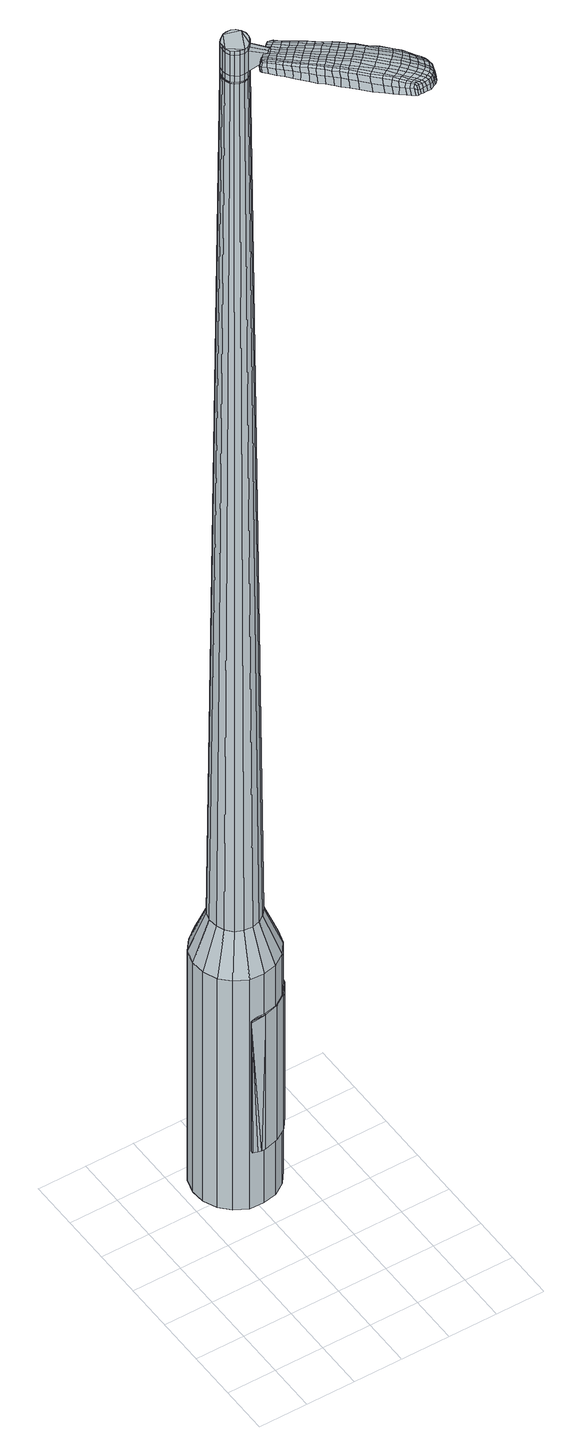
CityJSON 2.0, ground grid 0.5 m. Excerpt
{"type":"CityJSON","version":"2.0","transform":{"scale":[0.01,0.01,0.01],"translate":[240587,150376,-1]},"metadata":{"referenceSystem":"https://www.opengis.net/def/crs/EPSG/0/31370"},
"CityObjects":{
"object1":{"type":"GenericCityObject","attributes":{"cluster":943,"mean_distance_to_centroid":0.157,"new_centroid_x":240588.01,"new_centroid_y":150378.18,"mean_distance_to_camera":8.52,"H1":14.37,"H2":26.73,"Z_final":113.9,"cluster2":-1,"proj_x":240584.06,"proj_y":150381.95,"id_line":64292,"bearing_l":223.67,"distance":5.46,"orientation":"left","G_obj":313.67},"geometry":[{"type":"MultiSurface","lod":"2","boundaries":[[[0,1,2,3]],[[1,4,5,2]],[[4,6,7,5]],[[6,8,9,7]],[[8,10,11,9]],[[10,12,13,11]],[[12,14,15,13]],[[14,16,17,15]],[[16,18,19,17]],[[18,20,21,19]],[[20,22,23,21]],[[22,24,25,23]],[[24,26,27,25]],[[26,28,29,27]],[[28,30,31,29]],[[30,32,33,31]],[[32,34,35,33]],[[34,0,3,35]],[[36,37,38,39]],[[38,40,41,42]],[[41,43,42]],[[42,44,45,46]],[[45,47,46]],[[46,48,49,50]],[[49,51,50]],[[42,46,50,38]],[[50,52,39,38]],[[53,36,39]],[[2,5,7,35]],[[7,9,11,15]],[[11,13,15]],[[15,17,19,23]],[[19,21,23]],[[23,25,27,31]],[[27,29,31]],[[15,23,31,7]],[[31,33,35,7]],[[3,2,35]],[[1,0,54,55]],[[0,34,56,54]],[[34,32,57,56]],[[32,30,58,57]],[[30,28,59,58]],[[28,26,60,59]],[[26,24,61,60]],[[24,22,62,61]],[[22,20,63,62]],[[20,18,64,63]],[[18,16,65,64]],[[16,14,66,65]],[[14,12,67,66]],[[12,10,68,67]],[[10,8,69,68]],[[8,6,70,69]],[[6,4,71,70]],[[4,1,55,71]],[[55,54,72,73]],[[54,56,74,72]],[[56,57,75,74]],[[57,58,76,75]],[[58,59,77,76]],[[59,60,78,77]],[[60,61,79,78]],[[61,62,80,79]],[[62,63,81,80]],[[63,64,82,81]],[[64,65,83,82]],[[65,66,84,83]],[[66,67,85,84]],[[67,68,86,85]],[[68,69,87,86]],[[69,70,88,87]],[[70,71,89,88]],[[71,55,73,89]],[[72,90,91,92]],[[74,93,90,72]],[[75,94,93,74]],[[95,96,94,75]],[[77,97,96,95]],[[98,99,97,77]],[[100,101,99,98]],[[80,102,101,100]],[[81,103,102,80]],[[82,104,103,81]],[[105,106,104,82]],[[84,107,106,105]],[[108,109,107,84]],[[110,111,109,108]],[[87,112,111,110]],[[88,113,112,87]],[[114,115,113,88]],[[92,91,115,114]],[[116,117,118,119]],[[120,116,119,121]],[[122,120,121,123]],[[124,122,123,125]],[[126,124,125,127]],[[128,126,127,129]],[[130,128,129,131]],[[132,130,131,133]],[[134,132,133,135]],[[136,134,135,137]],[[138,136,137,139]],[[140,138,139,141]],[[142,140,141,143]],[[144,142,143,145]],[[146,144,145,147]],[[148,146,147,149]],[[73,72,92]],[[76,95,75]],[[76,77,95]],[[78,98,77]],[[78,79,100,98]],[[79,80,100]],[[83,105,82]],[[83,84,105]],[[85,108,84]],[[85,86,110,108]],[[86,87,110]],[[89,114,88]],[[89,73,92,114]],[[150,91,90]],[[150,151,115,91]],[[151,113,115]],[[152,111,112]],[[152,153,109,111]],[[153,107,109]],[[154,106,107]],[[154,104,106]],[[155,101,102]],[[155,156,99,101]],[[156,97,99]],[[157,96,97]],[[157,94,96]],[[39,52,148,158]],[[150,90,159,149]],[[53,39,158,117]],[[90,93,118,159]],[[36,53,117,116]],[[93,94,119,118]],[[37,36,116,120]],[[94,157,121,119]],[[38,37,120,122]],[[157,97,123,121]],[[40,38,122,124]],[[97,156,125,123]],[[41,40,124,126]],[[156,155,127,125]],[[43,41,126,128]],[[155,102,129,127]],[[42,43,128,130]],[[102,103,131,129]],[[44,42,130,132]],[[103,104,133,131]],[[45,44,132,134]],[[104,154,135,133]],[[47,45,134,136]],[[154,107,137,135]],[[46,47,136,138]],[[107,153,139,137]],[[48,46,138,140]],[[153,152,141,139]],[[49,48,140,142]],[[152,112,143,141]],[[51,49,142,144]],[[112,113,145,143]],[[50,51,144,146]],[[113,151,147,145]],[[52,50,146,148]],[[151,150,149,147]],[[148,149,160,161]],[[149,159,162,160]],[[159,118,163,162]],[[118,117,164,163]],[[117,158,165,164]],[[158,148,161,165]],[[166,167,168,169]],[[170,166,169,171]],[[166,170,172,173]],[[167,166,173,174]],[[175,176,177,178]],[[179,175,178,180]],[[175,179,181,182]],[[176,175,182,183]],[[184,185,186,187]],[[188,184,187,189]],[[184,188,190,191]],[[185,184,191,192]],[[193,194,195,196]],[[197,193,196,198]],[[193,197,199,200]],[[194,193,200,201]],[[202,203,204,205]],[[206,202,205,207]],[[202,206,208,209]],[[203,202,209,210]],[[211,212,213,214]],[[215,211,214,216]],[[211,215,217,218]],[[212,211,218,219]],[[220,221,222,223]],[[212,220,223,213]],[[220,212,219,224]],[[221,220,224,225]],[[226,227,228,229]],[[221,226,229,222]],[[226,221,225,230]],[[227,226,230,231]],[[232,170,171,233]],[[227,232,233,228]],[[232,227,231,234]],[[170,232,234,172]],[[235,236,237,238]],[[239,235,238,240]],[[235,239,241,242]],[[236,235,242,243]],[[244,245,246,247]],[[236,244,247,237]],[[244,236,243,248]],[[245,244,248,249]],[[250,251,252,253]],[[245,250,253,246]],[[250,245,249,254]],[[251,250,254,255]],[[256,257,258,259]],[[251,256,259,252]],[[256,251,255,260]],[[257,256,260,261]],[[262,167,174,263]],[[257,262,263,258]],[[262,257,261,264]],[[167,262,264,168]],[[265,266,267,268]],[[269,265,268,270]],[[265,269,271,272]],[[266,265,272,273]],[[274,275,276,277]],[[266,274,277,267]],[[274,266,273,278]],[[275,274,278,279]],[[280,281,282,283]],[[275,280,283,276]],[[280,275,279,284]],[[281,280,284,285]],[[286,179,180,287]],[[281,286,287,282]],[[286,281,285,288]],[[179,286,288,181]],[[289,290,291,292]],[[293,289,292,294]],[[289,293,295,296]],[[290,289,296,297]],[[298,299,300,301]],[[290,298,301,291]],[[298,290,297,302]],[[299,298,302,303]],[[304,305,306,307]],[[299,304,307,300]],[[304,299,303,308]],[[305,304,308,309]],[[310,311,312,313]],[[305,310,313,306]],[[310,305,309,314]],[[311,310,314,315]],[[316,176,183,317]],[[311,316,317,312]],[[316,311,315,318]],[[176,316,318,177]],[[319,205,204,320]],[[321,319,320,322]],[[319,321,323,324]],[[205,319,324,207]],[[325,321,322,326]],[[327,325,326,328]],[[325,327,329,330]],[[321,325,330,323]],[[331,327,328,332]],[[333,331,332,334]],[[331,333,335,336]],[[327,331,336,329]],[[337,333,334,338]],[[339,337,338,340]],[[337,339,341,342]],[[333,337,342,335]],[[343,339,340,344]],[[194,343,344,195]],[[343,194,201,345]],[[339,343,345,341]],[[346,347,192,191]],[[348,346,191,190]],[[346,348,349,350]],[[347,346,350,351]],[[352,353,351,350]],[[354,352,350,349]],[[352,354,355,356]],[[353,352,356,357]],[[358,359,357,356]],[[360,358,356,355]],[[358,360,361,362]],[[359,358,362,363]],[[364,365,363,362]],[[366,364,362,361]],[[364,366,199,197]],[[365,364,197,198]],[[367,368,369,370]],[[269,367,370,271]],[[367,269,270,371]],[[368,367,371,372]],[[373,188,189,374]],[[368,373,374,369]],[[373,368,372,375]],[[188,373,375,190]],[[376,377,378,379]],[[215,376,379,217]],[[376,215,216,380]],[[377,376,380,381]],[[382,383,384,385]],[[377,382,385,378]],[[382,377,381,386]],[[383,382,386,387]],[[388,185,192,389]],[[383,388,389,384]],[[388,383,387,390]],[[185,388,390,186]],[[391,392,393,394]],[[173,391,394,174]],[[391,173,172,395]],[[392,391,395,396]],[[397,398,399,400]],[[392,397,400,393]],[[397,392,396,401]],[[398,397,401,402]],[[403,196,195,404]],[[398,403,404,399]],[[403,398,402,405]],[[196,403,405,198]],[[406,407,408,409]],[[178,406,409,180]],[[406,178,177,410]],[[407,406,410,411]],[[412,200,199,413]],[[407,412,413,408]],[[412,407,411,414]],[[200,412,414,201]],[[415,416,417,418]],[[293,415,418,295]],[[415,293,294,419]],[[416,415,419,420]],[[421,206,207,422]],[[416,421,422,417]],[[421,416,420,423]],[[206,421,423,208]],[[424,425,426,427]],[[239,424,427,241]],[[424,239,240,428]],[[425,424,428,429]],[[430,431,432,433]],[[425,430,433,426]],[[430,425,429,434]],[[431,430,434,435]],[[436,203,210,437]],[[431,436,437,432]],[[436,431,435,438]],[[203,436,438,204]],[[439,440,429,428]],[[238,439,428,240]],[[439,238,237,441]],[[440,439,441,442]],[[443,444,435,434]],[[440,443,434,429]],[[443,440,442,445]],[[444,443,445,446]],[[447,320,204,438]],[[444,447,438,435]],[[447,444,446,448]],[[320,447,448,322]],[[449,450,451,452]],[[296,449,452,297]],[[449,296,295,418]],[[450,449,418,417]],[[453,324,323,454]],[[450,453,454,451]],[[453,450,417,422]],[[324,453,422,207]],[[455,456,442,441]],[[247,455,441,237]],[[455,247,246,457]],[[456,455,457,458]],[[459,460,446,445]],[[456,459,445,442]],[[459,456,458,461]],[[460,459,461,462]],[[463,326,322,448]],[[460,463,448,446]],[[463,460,462,464]],[[326,463,464,328]],[[465,466,467,468]],[[302,465,468,303]],[[465,302,297,452]],[[466,465,452,451]],[[469,330,329,470]],[[466,469,470,467]],[[469,466,451,454]],[[330,469,454,323]],[[471,472,458,457]],[[253,471,457,246]],[[471,253,252,473]],[[472,471,473,474]],[[475,476,462,461]],[[472,475,461,458]],[[475,472,474,477]],[[476,475,477,478]],[[479,332,328,464]],[[476,479,464,462]],[[479,476,478,480]],[[332,479,480,334]],[[481,482,483,484]],[[308,481,484,309]],[[481,308,303,468]],[[482,481,468,467]],[[485,336,335,486]],[[482,485,486,483]],[[485,482,467,470]],[[336,485,470,329]],[[487,488,474,473]],[[259,487,473,252]],[[487,259,258,489]],[[488,487,489,490]],[[491,492,478,477]],[[488,491,477,474]],[[491,488,490,493]],[[492,491,493,494]],[[495,338,334,480]],[[492,495,480,478]],[[495,492,494,496]],[[338,495,496,340]],[[497,498,499,500]],[[314,497,500,315]],[[497,314,309,484]],[[498,497,484,483]],[[501,342,341,502]],[[498,501,502,499]],[[501,498,483,486]],[[342,501,486,335]],[[503,504,490,489]],[[263,503,489,258]],[[503,263,174,394]],[[504,503,394,393]],[[505,506,494,493]],[[504,505,493,490]],[[505,504,393,400]],[[506,505,400,399]],[[507,344,340,496]],[[506,507,496,494]],[[507,506,399,404]],[[344,507,404,195]],[[508,509,411,410]],[[318,508,410,177]],[[508,318,315,500]],[[509,508,500,499]],[[510,345,201,414]],[[509,510,414,411]],[[510,509,499,502]],[[345,510,502,341]],[[511,512,372,371]],[[268,511,371,270]],[[511,268,267,513]],[[512,511,513,514]],[[515,348,190,375]],[[512,515,375,372]],[[515,512,514,516]],[[348,515,516,349]],[[517,518,519,520]],[[218,517,520,219]],[[517,218,217,379]],[[518,517,379,378]],[[521,522,523,524]],[[518,521,524,519]],[[521,518,378,385]],[[522,521,385,384]],[[525,347,351,526]],[[522,525,526,523]],[[525,522,384,389]],[[347,525,389,192]],[[527,528,514,513]],[[277,527,513,267]],[[527,277,276,529]],[[528,527,529,530]],[[531,354,349,516]],[[528,531,516,514]],[[531,528,530,532]],[[354,531,532,355]],[[533,534,535,536]],[[224,533,536,225]],[[533,224,219,520]],[[534,533,520,519]],[[537,538,539,540]],[[534,537,540,535]],[[537,534,519,524]],[[538,537,524,523]],[[541,353,357,542]],[[538,541,542,539]],[[541,538,523,526]],[[353,541,526,351]],[[543,544,530,529]],[[283,543,529,276]],[[543,283,282,545]],[[544,543,545,546]],[[547,360,355,532]],[[544,547,532,530]],[[547,544,546,548]],[[360,547,548,361]],[[549,550,551,552]],[[230,549,552,231]],[[549,230,225,536]],[[550,549,536,535]],[[553,554,555,556]],[[550,553,556,551]],[[553,550,535,540]],[[554,553,540,539]],[[557,359,363,558]],[[554,557,558,555]],[[557,554,539,542]],[[359,557,542,357]],[[559,560,546,545]],[[287,559,545,282]],[[559,287,180,409]],[[560,559,409,408]],[[561,366,361,548]],[[560,561,548,546]],[[561,560,408,413]],[[366,561,413,199]],[[562,563,396,395]],[[234,562,395,172]],[[562,234,231,552]],[[563,562,552,551]],[[564,565,402,401]],[[563,564,401,396]],[[564,563,551,556]],[[565,564,556,555]],[[566,365,198,405]],[[565,566,405,402]],[[566,565,555,558]],[[365,566,558,363]],[[567,568,569,570]],[[570,569,571,572]],[[573,571,569,574]],[[574,569,568,575]],[[576,577,578,579]],[[579,578,580,581]],[[582,580,578,583]],[[583,578,577,584]],[[585,586,587,588]],[[588,587,589,590]],[[591,589,587,592]],[[592,587,586,593]],[[594,595,596,597]],[[597,596,598,599]],[[600,598,596,601]],[[601,596,595,602]],[[603,604,605,606]],[[606,605,607,608]],[[609,607,605,610]],[[610,605,604,611]],[[612,613,614,615]],[[615,614,616,617]],[[618,616,614,619]],[[619,614,613,620]],[[621,622,623,624]],[[624,623,613,612]],[[620,613,623,625]],[[625,623,622,626]],[[627,628,629,630]],[[630,629,622,621]],[[626,622,629,631]],[[631,629,628,632]],[[572,571,633,634]],[[634,633,628,627]],[[632,628,633,635]],[[635,633,571,573]],[[636,637,638,639]],[[639,638,640,641]],[[642,640,638,643]],[[643,638,637,644]],[[645,646,647,648]],[[648,647,637,636]],[[644,637,647,649]],[[649,647,646,650]],[[651,652,653,654]],[[654,653,646,645]],[[650,646,653,655]],[[655,653,652,656]],[[657,658,659,660]],[[660,659,652,651]],[[656,652,659,661]],[[661,659,658,662]],[[575,568,663,664]],[[664,663,658,657]],[[662,658,663,665]],[[665,663,568,567]],[[666,667,668,669]],[[669,668,670,671]],[[672,670,668,673]],[[673,668,667,674]],[[675,676,677,678]],[[678,677,667,666]],[[674,667,677,679]],[[679,677,676,680]],[[681,682,683,684]],[[684,683,676,675]],[[680,676,683,685]],[[685,683,682,686]],[[581,580,687,688]],[[688,687,682,681]],[[686,682,687,689]],[[689,687,580,582]],[[690,691,692,693]],[[693,692,694,695]],[[696,694,692,697]],[[697,692,691,698]],[[699,700,701,702]],[[702,701,691,690]],[[698,691,701,703]],[[703,701,700,704]],[[705,706,707,708]],[[708,707,700,699]],[[704,700,707,709]],[[709,707,706,710]],[[711,712,713,714]],[[714,713,706,705]],[[710,706,713,715]],[[715,713,712,716]],[[584,577,717,718]],[[718,717,712,711]],[[716,712,717,719]],[[719,717,577,576]],[[603,606,720,721]],[[721,720,722,723]],[[724,722,720,164]],[[164,720,606,608]],[[723,722,725,726]],[[726,725,727,728]],[[729,727,725,730]],[[730,725,722,724]],[[728,727,731,732]],[[732,731,733,734]],[[735,733,731,736]],[[736,731,727,729]],[[734,733,737,738]],[[738,737,739,740]],[[741,739,737,742]],[[742,737,733,735]],[[740,739,743,744]],[[744,743,595,594]],[[602,595,743,745]],[[745,743,739,741]],[[593,746,747,592]],[[592,747,748,591]],[[749,748,747,750]],[[750,747,746,751]],[[751,752,753,750]],[[750,753,754,749]],[[755,754,753,756]],[[756,753,752,757]],[[757,758,759,756]],[[756,759,760,755]],[[761,760,759,762]],[[762,759,758,763]],[[763,764,765,762]],[[762,765,766,761]],[[600,766,765,598]],[[598,765,764,599]],[[767,768,769,770]],[[770,769,670,672]],[[671,670,769,771]],[[771,769,768,772]],[[590,589,773,774]],[[774,773,768,767]],[[772,768,773,775]],[[775,773,589,591]],[[776,777,778,779]],[[779,778,616,618]],[[617,616,778,780]],[[780,778,777,781]],[[782,783,784,785]],[[785,784,777,776]],[[781,777,784,786]],[[786,784,783,787]],[[593,586,788,789]],[[789,788,783,782]],[[787,783,788,790]],[[790,788,586,585]],[[791,792,793,794]],[[794,793,574,575]],[[573,574,793,795]],[[795,793,792,796]],[[797,798,799,800]],[[800,799,792,791]],[[796,792,799,801]],[[801,799,798,802]],[[594,597,803,804]],[[804,803,798,797]],[[802,798,803,805]],[[805,803,597,599]],[[806,807,808,809]],[[809,808,579,581]],[[576,579,808,810]],[[810,808,807,811]],[[600,601,812,813]],[[813,812,807,806]],[[811,807,812,814]],[[814,812,601,602]],[[815,816,817,818]],[[818,817,694,696]],[[695,694,817,819]],[[819,817,816,820]],[[608,607,821,822]],[[822,821,816,815]],[[820,816,821,823]],[[823,821,607,609]],[[824,825,826,827]],[[827,826,640,642]],[[641,640,826,828]],[[828,826,825,829]],[[830,831,832,833]],[[833,832,825,824]],[[829,825,832,834]],[[834,832,831,835]],[[611,604,836,837]],[[837,836,831,830]],[[835,831,836,838]],[[838,836,604,603]],[[829,839,828]],[[828,839,639,641]],[[636,639,839,840]],[[840,839,841]],[[835,842,843,834]],[[834,843,839,829]],[[841,839,843,844]],[[844,843,842,845]],[[603,721,846,838]],[[838,846,842,835]],[[845,842,846,847]],[[847,846,721,723]],[[848,849,850,851]],[[851,850,697,698]],[[696,697,850,818]],[[818,850,849,815]],[[724,164,852,853]],[[853,852,849,848]],[[815,849,852,822]],[[822,852,164,608]],[[841,854,855,840]],[[840,855,648,636]],[[645,648,855,856]],[[856,855,854,857]],[[845,858,859,844]],[[844,859,854,841]],[[857,854,859,860]],[[860,859,858,861]],[[723,726,862,847]],[[847,862,858,845]],[[861,858,862,863]],[[863,862,726,728]],[[864,865,866,867]],[[867,866,703,704]],[[698,703,866,851]],[[851,866,865,848]],[[729,730,868,869]],[[869,868,865,864]],[[848,865,868,853]],[[853,868,730,724]],[[857,870,871,856]],[[856,871,654,645]],[[651,654,871,872]],[[872,871,870,873]],[[861,874,875,860]],[[860,875,870,857]],[[873,870,875,876]],[[876,875,874,877]],[[728,732,878,863]],[[863,878,874,861]],[[877,874,878,879]],[[879,878,732,734]],[[880,881,882,883]],[[883,882,709,710]],[[704,709,882,867]],[[867,882,881,864]],[[735,736,884,885]],[[885,884,881,880]],[[864,881,884,869]],[[869,884,736,729]],[[873,886,887,872]],[[872,887,660,651]],[[657,660,887,888]],[[888,887,886,889]],[[877,890,891,876]],[[876,891,886,873]],[[889,886,891,892]],[[892,891,890,893]],[[734,738,894,879]],[[879,894,890,877]],[[893,890,894,895]],[[895,894,738,740]],[[896,897,898,899]],[[899,898,715,716]],[[710,715,898,883]],[[883,898,897,880]],[[741,742,900,901]],[[901,900,897,896]],[[880,897,900,885]],[[885,900,742,735]],[[889,902,903,888]],[[888,903,664,657]],[[575,664,903,794]],[[794,903,902,791]],[[893,904,905,892]],[[892,905,902,889]],[[791,902,905,800]],[[800,905,904,797]],[[740,744,906,895]],[[895,906,904,893]],[[797,904,906,804]],[[804,906,744,594]],[[811,907,908,810]],[[810,908,719,576]],[[716,719,908,899]],[[899,908,907,896]],[[602,745,909,814]],[[814,909,907,811]],[[896,907,909,901]],[[901,909,745,741]],[[772,910,911,771]],[[771,911,669,671]],[[666,669,911,912]],[[912,911,910,913]],[[591,748,914,775]],[[775,914,910,772]],[[913,910,914,915]],[[915,914,748,749]],[[916,917,918,919]],[[919,918,619,620]],[[618,619,918,779]],[[779,918,917,776]],[[920,921,922,923]],[[923,922,917,916]],[[776,917,922,785]],[[785,922,921,782]],[[751,746,924,925]],[[925,924,921,920]],[[782,921,924,789]],[[789,924,746,593]],[[913,926,927,912]],[[912,927,678,666]],[[675,678,927,928]],[[928,927,926,929]],[[749,754,930,915]],[[915,930,926,913]],[[929,926,930,931]],[[931,930,754,755]],[[932,933,934,935]],[[935,934,625,626]],[[620,625,934,919]],[[919,934,933,916]],[[936,937,938,939]],[[939,938,933,932]],[[916,933,938,923]],[[923,938,937,920]],[[757,752,940,941]],[[941,940,937,936]],[[920,937,940,925]],[[925,940,752,751]],[[929,942,943,928]],[[928,943,684,675]],[[681,684,943,944]],[[944,943,942,945]],[[755,760,946,931]],[[931,946,942,929]],[[945,942,946,947]],[[947,946,760,761]],[[948,949,950,951]],[[951,950,631,632]],[[626,631,950,935]],[[935,950,949,932]],[[952,953,954,955]],[[955,954,949,948]],[[932,949,954,939]],[[939,954,953,936]],[[763,758,956,957]],[[957,956,953,952]],[[936,953,956,941]],[[941,956,758,757]],[[945,958,959,944]],[[944,959,688,681]],[[581,688,959,809]],[[809,959,958,806]],[[761,766,960,947]],[[947,960,958,945]],[[806,958,960,813]],[[813,960,766,600]],[[796,961,962,795]],[[795,962,635,573]],[[632,635,962,951]],[[951,962,961,948]],[[802,963,964,801]],[[801,964,961,796]],[[948,961,964,955]],[[955,964,963,952]],[[599,764,965,805]],[[805,965,963,802]],[[952,963,965,957]],[[957,965,764,763]],[[567,570,169,168]],[[570,572,171,169]],[[582,583,182,181]],[[583,584,183,182]],[[585,588,187,186]],[[588,590,189,187]],[[609,610,209,208]],[[610,611,210,209]],[[612,615,214,213]],[[615,617,216,214]],[[621,624,223,222]],[[624,612,213,223]],[[627,630,229,228]],[[630,621,222,229]],[[572,634,233,171]],[[634,627,228,233]],[[642,643,242,241]],[[643,644,243,242]],[[644,649,248,243]],[[649,650,249,248]],[[650,655,254,249]],[[655,656,255,254]],[[656,661,260,255]],[[661,662,261,260]],[[662,665,264,261]],[[665,567,168,264]],[[672,673,272,271]],[[673,674,273,272]],[[674,679,278,273]],[[679,680,279,278]],[[680,685,284,279]],[[685,686,285,284]],[[686,689,288,285]],[[689,582,181,288]],[[690,693,292,291]],[[693,695,294,292]],[[699,702,301,300]],[[702,690,291,301]],[[705,708,307,306]],[[708,699,300,307]],[[711,714,313,312]],[[714,705,306,313]],[[584,718,317,183]],[[718,711,312,317]],[[767,770,370,369]],[[770,672,271,370]],[[590,774,374,189]],[[774,767,369,374]],[[617,780,380,216]],[[780,781,381,380]],[[781,786,386,381]],[[786,787,387,386]],[[787,790,390,387]],[[790,585,186,390]],[[695,819,419,294]],[[819,820,420,419]],[[820,823,423,420]],[[823,609,208,423]],[[824,827,427,426]],[[827,642,241,427]],[[830,833,433,432]],[[833,824,426,433]],[[611,837,437,210]],[[837,830,432,437]],[[966,967,968,969]],[[970,971,969,968]],[[972,973,974,975]],[[976,977,978,979]],[[967,980,981,968]],[[982,970,968,981]],[[983,972,975,984]],[[985,986,977,976]],[[980,987,988,981]],[[988,989,982,981]],[[990,983,984,991]],[[992,986,985,993]],[[987,994,995,988]],[[995,996,989,988]],[[997,990,991,998]],[[999,992,993,1000]],[[1001,1002,1003,1004]],[[1005,1006,1002,1001]],[[1005,1007,1008,1006]],[[1007,1009,1010,1008]],[[1011,1012,1013,1014]],[[1015,1016,1012,1011]],[[1017,1018,1016,1015]],[[1019,1020,1018,1017]],[[1014,1003,1002,1011]],[[1011,1002,1006,1015]],[[1006,1008,1017,1015]],[[1008,1010,1019,1017]],[[975,974,971,970]],[[984,975,970,982]],[[989,991,984,982]],[[996,998,991,989]],[[976,979,973,972]],[[985,976,972,983]],[[993,985,983,990]],[[1000,993,990,997]],[[977,1001,1004,978]],[[986,1005,1001,977]],[[1007,1005,986,992]],[[1009,1007,992,999]],[[1021,1022,1023,1024]],[[1023,1025,1026,1027]],[[1023,1027,1028,1029]],[[1023,1029,1024]],[[1030,1021,1024,1031]],[[1032,1031,1024,1033]],[[1034,1033,1024]],[[1035,1023,1022,1036]],[[1037,1035,1036,1038]],[[1039,1037,1038,1040]],[[1041,1039,1040,1042]],[[1043,1041,1042,1044]],[[1044,1045,1046,1047]],[[1044,1047,1048,1049]],[[1044,1049,1050,1051]],[[1050,1052,1053,1054]],[[1050,1054,1055,1056]],[[1050,1056,1051]],[[1044,1051,1043]],[[1057,1058,1022,1021]],[[1059,1060,1025,1023]],[[1061,1062,1034,1024]],[[1058,1063,1036,1022]],[[1064,1059,1023,1035]],[[1063,1065,1038,1036]],[[1066,1064,1035,1037]],[[1065,1067,1040,1038]],[[1068,1066,1037,1039]],[[1067,1069,1042,1040]],[[1070,1068,1039,1041]],[[1069,1071,1044,1042]],[[1072,1070,1041,1043]],[[1071,1073,1045,1044]],[[1074,1075,1052,1050]],[[1076,1072,1043,1051]],[[1046,1045,1073,1077]],[[1047,1046,1077,1078]],[[1048,1047,1078,1079]],[[1049,1048,1079,1080]],[[1050,1049,1080,1074]],[[1081,1057,1021,1030]],[[1082,1081,1030,1031]],[[1083,1082,1031,1032]],[[1084,1083,1032,1033]],[[1062,1084,1033,1034]],[[1026,1025,1060,1085]],[[1053,1052,1075,1086]],[[1027,1026,1085,1087]],[[1028,1027,1087,1088]],[[1029,1028,1088,1089]],[[1024,1029,1089,1061]],[[1054,1053,1086,1090]],[[1055,1054,1090,1091]],[[1056,1055,1091,1092]],[[1051,1056,1092,1076]]]}]}
},
"vertices":[
[132,187,384],[120,179,384],[120,179,96],[132,187,96],[106,176,384],[106,176,96],[91,177,384],[91,177,96],[78,184,384],[78,184,96],[68,194,384],[68,194,96],[62,208,384],[62,208,96],[61,222,384],[61,222,96],[65,237,384],[65,237,96],[74,248,384],[74,248,96],[86,257,384],[86,257,96],[100,260,384],[100,260,96],[115,258,384],[115,258,96],[128,252,384],[128,252,96],[138,241,384],[138,241,96],[144,228,384],[144,228,96],[145,213,384],[145,213,96],[141,199,384],[141,199,96],[116,216,1524],[116,221,1524],[114,225,1524],[112,208,1524],[111,229,1524],[107,231,1524],[98,230,1524],[102,231,1524],[94,227,1524],[91,224,1524],[90,215,1524],[90,219,1524],[92,210,1524],[95,207,1524],[104,204,1524],[99,205,1524],[108,205,1524],[115,212,1524],[120,200,429],[113,195,429],[126,207,429],[128,215,429],[127,224,429],[124,232,429],[118,238,429],[110,242,429],[101,243,429],[93,241,429],[86,236,429],[80,229,429],[78,221,429],[79,212,429],[82,204,429],[88,197,429],[96,194,429],[105,193,429],[112,208,1483],[108,205,1483],[115,212,1483],[116,216,1483],[116,221,1483],[114,225,1483],[111,229,1483],[107,231,1483],[102,231,1483],[98,230,1483],[94,227,1483],[91,224,1483],[90,219,1483],[90,215,1483],[92,210,1483],[95,207,1483],[99,205,1483],[104,204,1483],[112,208,1485],[108,206,1485],[108,206,1483],[115,212,1485],[116,216,1485],[115,221,1483],[115,221,1485],[114,225,1485],[111,228,1483],[111,228,1485],[107,230,1483],[107,230,1485],[102,231,1485],[98,230,1485],[94,227,1485],[91,223,1483],[91,223,1485],[90,219,1485],[91,215,1483],[91,215,1485],[92,211,1483],[92,211,1485],[95,207,1485],[99,205,1485],[104,205,1483],[104,205,1485],[116,216,1519],[115,212,1519],[115,212,1493],[116,216,1493],[116,221,1519],[116,221,1493],[114,225,1519],[114,225,1493],[111,229,1519],[111,229,1493],[107,231,1519],[107,231,1493],[102,231,1519],[102,231,1493],[98,230,1519],[98,230,1493],[94,227,1519],[94,227,1493],[91,224,1519],[91,224,1493],[90,219,1519],[90,219,1493],[90,215,1519],[90,215,1493],[92,210,1519],[92,210,1493],[95,207,1519],[95,207,1493],[99,205,1519],[99,205,1493],[104,204,1519],[104,204,1493],[108,205,1519],[108,205,1493],[108,205,1485],[104,204,1485],[92,210,1485],[90,215,1485],[91,224,1485],[107,231,1485],[111,229,1485],[116,221,1485],[112,208,1519],[112,208,1493],[123,192,1513],[123,192,1518],[125,195,1513],[128,197,1513],[128,197,1518],[125,195,1518],[162,127,1519],[158,133,1518],[157,131,1509],[162,125,1510],[168,121,1519],[168,119,1510],[168,123,1526],[163,129,1525],[158,135,1525],[190,154,1519],[185,159,1518],[183,158,1525],[188,153,1525],[196,148,1519],[195,147,1526],[198,148,1510],[192,154,1510],[187,159,1509],[228,89,1519],[225,86,1519],[226,85,1513],[229,88,1513],[230,92,1519],[231,92,1513],[229,93,1524],[227,90,1524],[224,87,1524],[177,142,1530],[172,148,1529],[170,145,1529],[175,140,1530],[183,136,1531],[181,133,1531],[186,138,1530],[180,145,1530],[175,150,1529],[121,200,1512],[119,199,1512],[120,198,1517],[122,200,1517],[123,203,1512],[124,201,1517],[124,202,1506],[122,200,1506],[120,198,1506],[204,86,1519],[201,88,1519],[201,86,1512],[204,84,1512],[206,84,1518],[206,83,1512],[206,85,1522],[205,87,1523],[202,89,1524],[198,91,1519],[194,94,1519],[193,93,1512],[198,89,1512],[199,92,1524],[194,96,1525],[189,99,1519],[184,104,1519],[184,102,1511],[189,97,1511],[190,100,1526],[184,106,1526],[176,112,1519],[176,110,1510],[176,114,1526],[114,184,1513],[119,178,1513],[120,179,1518],[115,185,1517],[111,188,1512],[112,188,1516],[111,187,1506],[114,182,1507],[119,176,1507],[124,172,1514],[129,166,1515],[129,168,1520],[124,174,1519],[124,171,1507],[129,165,1507],[134,161,1515],[139,155,1516],[139,157,1522],[134,162,1521],[133,159,1508],[138,153,1508],[143,149,1517],[148,144,1517],[149,145,1524],[144,151,1523],[143,147,1508],[148,142,1509],[153,138,1518],[153,140,1524],[153,136,1509],[230,110,1519],[229,112,1519],[227,112,1524],[229,109,1523],[232,107,1518],[231,107,1522],[233,108,1512],[232,110,1512],[230,113,1512],[226,116,1519],[222,121,1519],[221,120,1525],[224,116,1524],[227,116,1512],[224,121,1512],[218,125,1519],[213,131,1519],[211,131,1526],[217,125,1526],[220,125,1511],[215,131,1511],[205,139,1519],[203,139,1526],[207,139,1510],[136,204,1513],[142,199,1513],[143,199,1507],[138,205,1507],[132,208,1512],[133,208,1506],[132,207,1516],[135,204,1517],[141,199,1518],[147,194,1514],[153,189,1515],[155,189,1507],[149,194,1507],[146,194,1519],[151,189,1520],[158,184,1515],[164,179,1516],[166,179,1508],[160,184,1508],[157,184,1521],[162,179,1522],[169,174,1517],[175,169,1517],[177,169,1509],[171,174,1508],[168,173,1523],[173,168,1524],[180,164,1518],[182,164,1509],[178,163,1524],[126,196,1519],[124,194,1519],[131,190,1520],[129,188,1520],[133,192,1520],[128,198,1519],[136,185,1522],[134,183,1522],[141,180,1523],[139,178,1523],[143,182,1523],[138,187,1521],[146,174,1524],[144,172,1524],[151,169,1525],[149,167,1525],[154,171,1525],[149,176,1524],[157,163,1526],[154,161,1526],[162,158,1527],[159,156,1527],[164,161,1527],[159,166,1526],[167,153,1528],[165,151,1528],[169,155,1528],[225,92,1527],[222,89,1527],[227,95,1526],[224,99,1527],[222,95,1528],[219,93,1528],[218,100,1529],[215,97,1529],[220,103,1528],[215,108,1530],[213,105,1530],[210,103,1530],[207,111,1531],[205,108,1531],[210,114,1530],[204,120,1531],[201,117,1531],[198,115,1531],[192,126,1531],[190,124,1531],[195,129,1531],[232,105,1518],[233,102,1519],[234,102,1513],[234,105,1513],[231,106,1523],[231,103,1523],[232,97,1519],[233,97,1513],[231,98,1524],[208,83,1518],[211,83,1518],[211,84,1523],[208,85,1523],[208,82,1513],[211,82,1513],[215,83,1519],[219,83,1519],[218,84,1524],[214,84,1523],[215,82,1513],[219,82,1513],[222,84,1519],[221,85,1524],[223,84,1513],[164,130,1528],[165,132,1528],[160,137,1528],[159,136,1527],[169,124,1528],[171,125,1529],[167,133,1529],[170,136,1530],[165,141,1529],[162,139,1528],[173,127,1529],[176,129,1530],[172,138,1530],[167,143,1529],[178,131,1531],[187,153,1528],[186,151,1529],[192,145,1529],[193,146,1528],[182,158,1527],[180,156,1528],[183,148,1529],[189,142,1530],[178,153,1528],[130,209,1512],[128,207,1512],[129,206,1517],[130,207,1517],[131,209,1506],[130,207,1506],[126,205,1512],[127,204,1517],[127,205,1506],[110,190,1512],[112,191,1512],[112,190,1506],[110,189,1506],[112,190,1517],[113,191,1517],[113,193,1512],[115,195,1512],[116,194,1506],[114,192,1506],[114,193,1517],[116,194,1517],[117,197,1512],[118,196,1506],[118,196,1517],[115,186,1519],[117,187,1519],[120,180,1520],[122,181,1520],[118,189,1519],[120,190,1519],[123,183,1520],[125,185,1520],[122,192,1519],[127,187,1520],[134,204,1519],[133,202,1519],[138,197,1520],[139,198,1520],[130,200,1519],[136,195,1520],[125,175,1521],[126,176,1521],[130,169,1522],[131,170,1522],[128,177,1521],[130,179,1521],[133,172,1522],[135,174,1523],[132,181,1522],[137,176,1523],[145,193,1521],[143,192,1521],[149,187,1522],[150,188,1522],[141,189,1521],[146,184,1522],[135,163,1523],[136,165,1523],[140,158,1524],[141,159,1524],[138,166,1523],[140,168,1524],[143,161,1525],[145,163,1525],[142,170,1524],[147,165,1525],[156,183,1523],[154,181,1523],[159,176,1524],[161,178,1524],[151,179,1524],[157,174,1525],[145,152,1525],[146,154,1525],[149,147,1526],[151,148,1526],[148,155,1526],[150,157,1526],[153,150,1527],[155,152,1527],[152,159,1526],[157,154,1527],[166,173,1525],[165,171,1525],[170,166,1526],[172,168,1526],[162,169,1526],[167,163,1527],[154,141,1527],[156,142,1527],[158,144,1527],[160,146,1528],[162,149,1528],[177,163,1527],[175,161,1527],[172,158,1528],[229,107,1525],[229,105,1525],[227,110,1526],[227,107,1526],[229,100,1526],[226,103,1527],[206,87,1525],[209,86,1525],[206,89,1526],[204,89,1525],[212,86,1525],[216,86,1526],[213,89,1527],[209,89,1526],[219,88,1526],[216,91,1527],[224,114,1526],[223,112,1527],[220,119,1527],[219,116,1528],[222,108,1528],[217,113,1529],[200,92,1526],[202,92,1527],[198,97,1528],[196,96,1527],[205,93,1527],[209,94,1528],[204,99,1529],[200,97,1528],[212,95,1528],[207,100,1530],[216,124,1528],[215,121,1529],[210,130,1528],[209,127,1529],[213,118,1529],[207,124,1530],[191,101,1528],[193,101,1528],[187,107,1529],[185,107,1528],[196,102,1529],[199,104,1530],[193,110,1530],[190,109,1530],[202,106,1530],[196,112,1531],[202,138,1529],[200,136,1529],[198,133,1530],[177,115,1528],[179,116,1529],[182,118,1530],[184,119,1530],[187,122,1531],[159,132,1509],[159,134,1518],[164,129,1518],[163,127,1509],[169,122,1519],[169,120,1510],[170,124,1525],[164,130,1525],[160,136,1525],[182,157,1525],[184,157,1518],[189,152,1518],[187,152,1525],[195,146,1519],[193,146,1525],[197,146,1510],[191,153,1509],[186,157,1509],[225,87,1513],[224,88,1519],[227,90,1519],[227,90,1513],[228,93,1519],[229,93,1513],[227,94,1524],[226,91,1524],[223,89,1524],[170,145,1528],[172,147,1528],[177,142,1529],[175,140,1529],[183,135,1529],[181,133,1529],[186,138,1529],[180,144,1529],[175,150,1528],[121,196,1516],[121,197,1512],[123,199,1512],[123,198,1516],[125,201,1512],[125,200,1516],[126,200,1506],[123,198,1506],[121,196,1506],[202,88,1512],[203,89,1519],[205,87,1518],[205,86,1512],[207,86,1518],[207,85,1512],[207,87,1522],[206,88,1523],[203,90,1523],[195,94,1512],[195,96,1519],[199,92,1519],[199,91,1512],[200,94,1524],[195,97,1525],[185,104,1511],[185,105,1519],[191,100,1519],[190,98,1511],[191,101,1525],[186,107,1526],[177,114,1519],[177,112,1510],[178,115,1526],[121,180,1518],[121,179,1513],[116,185,1513],[116,186,1517],[113,189,1512],[114,189,1515],[113,188,1506],[116,183,1506],[121,178,1507],[131,169,1520],[130,168,1514],[126,173,1514],[126,175,1519],[125,172,1507],[130,166,1507],[141,158,1522],[140,156,1516],[135,162,1515],[136,163,1521],[135,160,1508],[140,154,1508],[150,147,1523],[150,145,1517],[145,151,1516],[145,152,1522],[145,149,1508],[149,143,1508],[154,139,1517],[155,141,1524],[154,137,1509],[226,111,1523],[227,111,1519],[229,109,1518],[228,108,1523],[230,107,1518],[229,107,1522],[231,107,1512],[230,109,1512],[229,111,1512],[219,119,1525],[220,119,1519],[224,115,1519],[223,114,1524],[226,115,1512],[222,120,1512],[210,129,1526],[211,130,1519],[216,124,1519],[215,123,1525],[218,124,1511],[213,130,1511],[203,138,1519],[202,138,1526],[205,138,1510],[142,198,1507],[141,198,1513],[135,203,1513],[137,203,1506],[131,206,1512],[133,206,1506],[131,205,1515],[134,203,1517],[139,198,1518],[153,188,1507],[152,188,1514],[146,193,1514],[148,193,1507],[145,192,1519],[150,187,1520],[164,178,1508],[163,177,1516],[157,182,1515],[159,183,1508],[156,182,1521],[161,177,1522],[175,167,1508],[173,167,1517],[168,172,1516],[170,172,1508],[166,172,1522],[172,167,1523],[179,162,1517],[181,162,1509],[177,162,1524],[126,195,1518],[124,193,1518],[131,190,1519],[129,188,1519],[133,192,1519],[136,184,1520],[134,183,1520],[141,179,1521],[140,177,1521],[144,181,1521],[138,186,1520],[147,174,1523],[145,172,1523],[152,168,1524],[150,166,1524],[154,171,1524],[149,176,1523],[157,163,1525],[155,161,1525],[162,158,1526],[160,156,1526],[164,160,1526],[159,165,1525],[167,152,1527],[165,150,1527],[170,155,1527],[222,91,1526],[224,93,1526],[226,96,1525],[223,99,1526],[221,96,1526],[219,93,1526],[214,98,1528],[217,100,1528],[219,103,1527],[214,108,1528],[212,105,1529],[210,103,1529],[205,108,1530],[207,111,1530],[210,114,1529],[203,120,1530],[201,117,1530],[198,115,1530],[190,124,1530],[192,126,1530],[195,129,1530],[232,103,1513],[230,102,1518],[230,105,1518],[232,105,1512],[229,105,1523],[229,103,1523],[230,98,1519],[231,98,1513],[229,99,1523],[211,86,1523],[211,85,1518],[209,85,1518],[208,87,1523],[208,84,1512],[211,84,1512],[217,86,1523],[218,85,1519],[214,85,1519],[214,86,1523],[215,84,1513],[218,84,1513],[221,86,1519],[220,87,1524],[222,86,1513],[161,137,1527],[166,132,1527],[165,131,1527],[160,136,1526],[171,125,1527],[172,125,1528],[165,141,1528],[170,136,1528],[168,134,1528],[163,139,1527],[174,127,1528],[176,129,1529],[173,138,1529],[168,143,1528],[179,131,1529],[192,144,1528],[185,150,1527],[186,151,1527],[192,145,1527],[181,156,1526],[180,155,1527],[183,147,1528],[189,141,1528],[178,153,1527],[130,205,1516],[130,206,1512],[131,207,1512],[131,206,1516],[132,207,1506],[131,206,1506],[128,203,1512],[128,202,1516],[129,203,1506],[113,189,1506],[113,190,1512],[112,190,1512],[112,188,1506],[114,189,1516],[114,190,1516],[117,192,1506],[117,193,1512],[115,191,1512],[115,190,1506],[116,191,1516],[118,193,1516],[119,195,1512],[119,194,1506],[120,195,1516],[117,186,1518],[121,181,1519],[122,181,1519],[121,190,1518],[119,188,1518],[124,183,1519],[126,184,1519],[123,191,1518],[127,186,1519],[138,196,1519],[133,201,1518],[134,202,1518],[139,197,1519],[131,199,1518],[136,194,1519],[127,176,1520],[126,175,1520],[131,169,1521],[132,170,1521],[131,179,1520],[129,177,1520],[134,172,1521],[136,173,1521],[133,181,1520],[138,175,1521],[149,186,1521],[144,191,1520],[144,192,1520],[150,187,1521],[141,189,1520],[146,184,1521],[137,164,1522],[136,164,1522],[141,158,1523],[142,159,1523],[141,168,1522],[139,166,1522],[144,161,1523],[146,163,1524],[143,170,1523],[148,164,1524],[159,176,1523],[154,181,1522],[155,182,1522],[160,177,1523],[152,178,1522],[157,173,1523],[147,153,1524],[146,153,1524],[151,147,1525],[151,148,1525],[151,157,1525],[148,155,1524],[153,150,1525],[156,152,1526],[153,159,1525],[158,154,1526],[170,165,1525],[165,171,1524],[166,171,1524],[171,166,1525],[162,168,1524],[167,163,1525],[156,143,1526],[155,142,1526],[160,146,1527],[158,144,1526],[163,148,1527],[175,160,1526],[176,161,1526],[172,158,1526],[228,105,1524],[228,107,1524],[226,110,1525],[226,107,1525],[227,100,1525],[225,103,1525],[206,90,1525],[209,88,1524],[207,88,1524],[204,90,1525],[213,90,1526],[216,88,1525],[212,87,1524],[209,90,1525],[219,89,1525],[216,92,1526],[222,112,1526],[222,114,1526],[219,118,1526],[218,116,1527],[221,108,1526],[217,112,1527],[198,98,1527],[202,93,1526],[201,94,1526],[196,98,1526],[204,99,1528],[209,95,1527],[205,94,1526],[201,98,1527],[212,96,1527],[207,101,1528],[214,121,1527],[215,123,1527],[209,129,1527],[208,127,1528],[212,117,1528],[206,124,1529],[188,108,1528],[193,102,1527],[192,102,1527],[186,108,1527],[193,111,1529],[199,104,1529],[196,103,1528],[190,109,1528],[202,106,1529],[196,113,1530],[200,136,1528],[201,137,1528],[198,132,1529],[180,117,1528],[179,116,1528],[185,120,1529],[182,118,1529],[187,122,1530],[112,188,1508],[117,193,1508],[139,168,1509],[133,163,1509],[153,152,1510],[147,146,1510],[180,123,1512],[173,117,1512],[161,130,1511],[168,136,1511],[193,110,1513],[202,101,1514],[196,94,1514],[186,104,1513],[122,197,1508],[145,174,1509],[160,158,1510],[187,129,1512],[174,142,1511],[199,116,1513],[209,107,1514],[127,202,1508],[150,179,1509],[166,164,1510],[194,136,1512],[181,149,1511],[215,113,1514],[206,123,1513],[132,207,1508],[156,185,1509],[172,170,1510],[200,142,1512],[188,155,1511],[221,119,1514],[213,129,1513],[212,91,1514],[216,89,1514],[211,84,1514],[206,85,1514],[218,97,1514],[221,94,1514],[224,103,1514],[226,98,1514],[230,109,1514],[231,103,1514],[221,87,1515],[226,87,1515],[225,86,1515],[218,84,1515],[224,90,1515],[227,88,1515],[228,93,1515],[227,89,1515],[231,96,1515],[228,89,1515],[144,231,334],[146,227,334],[146,227,165],[140,240,171],[144,231,165],[143,234,165],[142,237,166],[141,239,167],[140,240,169],[143,234,334],[142,237,333],[141,239,332],[140,240,331],[140,240,328],[146,212,165],[146,212,334],[142,198,165],[142,198,334],[133,186,165],[133,186,334],[121,178,165],[121,178,334],[106,174,165],[106,174,334],[102,174,334],[98,175,334],[95,175,333],[93,175,332],[92,175,331],[92,175,328],[102,174,165],[92,175,171],[92,175,169],[93,175,167],[95,175,166],[98,175,165],[141,230,334],[143,226,334],[143,226,165],[141,230,165],[137,239,171],[137,239,328],[144,213,334],[144,213,165],[139,199,334],[139,199,165],[131,188,334],[131,188,165],[120,180,334],[120,180,165],[106,177,334],[106,177,165],[102,177,334],[92,178,328],[92,178,171],[102,177,165],[99,177,334],[96,178,333],[94,178,332],[92,178,331],[140,233,334],[139,236,333],[138,238,332],[138,239,331],[140,233,165],[92,178,169],[139,236,166],[138,238,167],[138,239,169],[94,178,167],[96,178,166],[99,177,165]
]}
